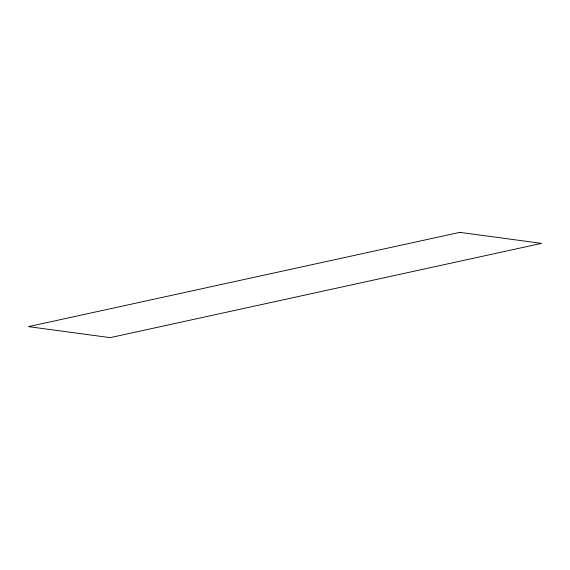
<?xml version="1.0" encoding="UTF-8"?>
<svg xmlns="http://www.w3.org/2000/svg" width="570" height="570" viewBox="0 0 570 570"><rect width="100%" height="100%" fill="white"/><g stroke="black" fill="none" stroke-linecap="round" stroke-linejoin="round"><path stroke-width="0.85" d="M459.805 232.361L28.5 326.624L110.195 337.639L541.5 243.376L459.805 232.361"/></g></svg>
